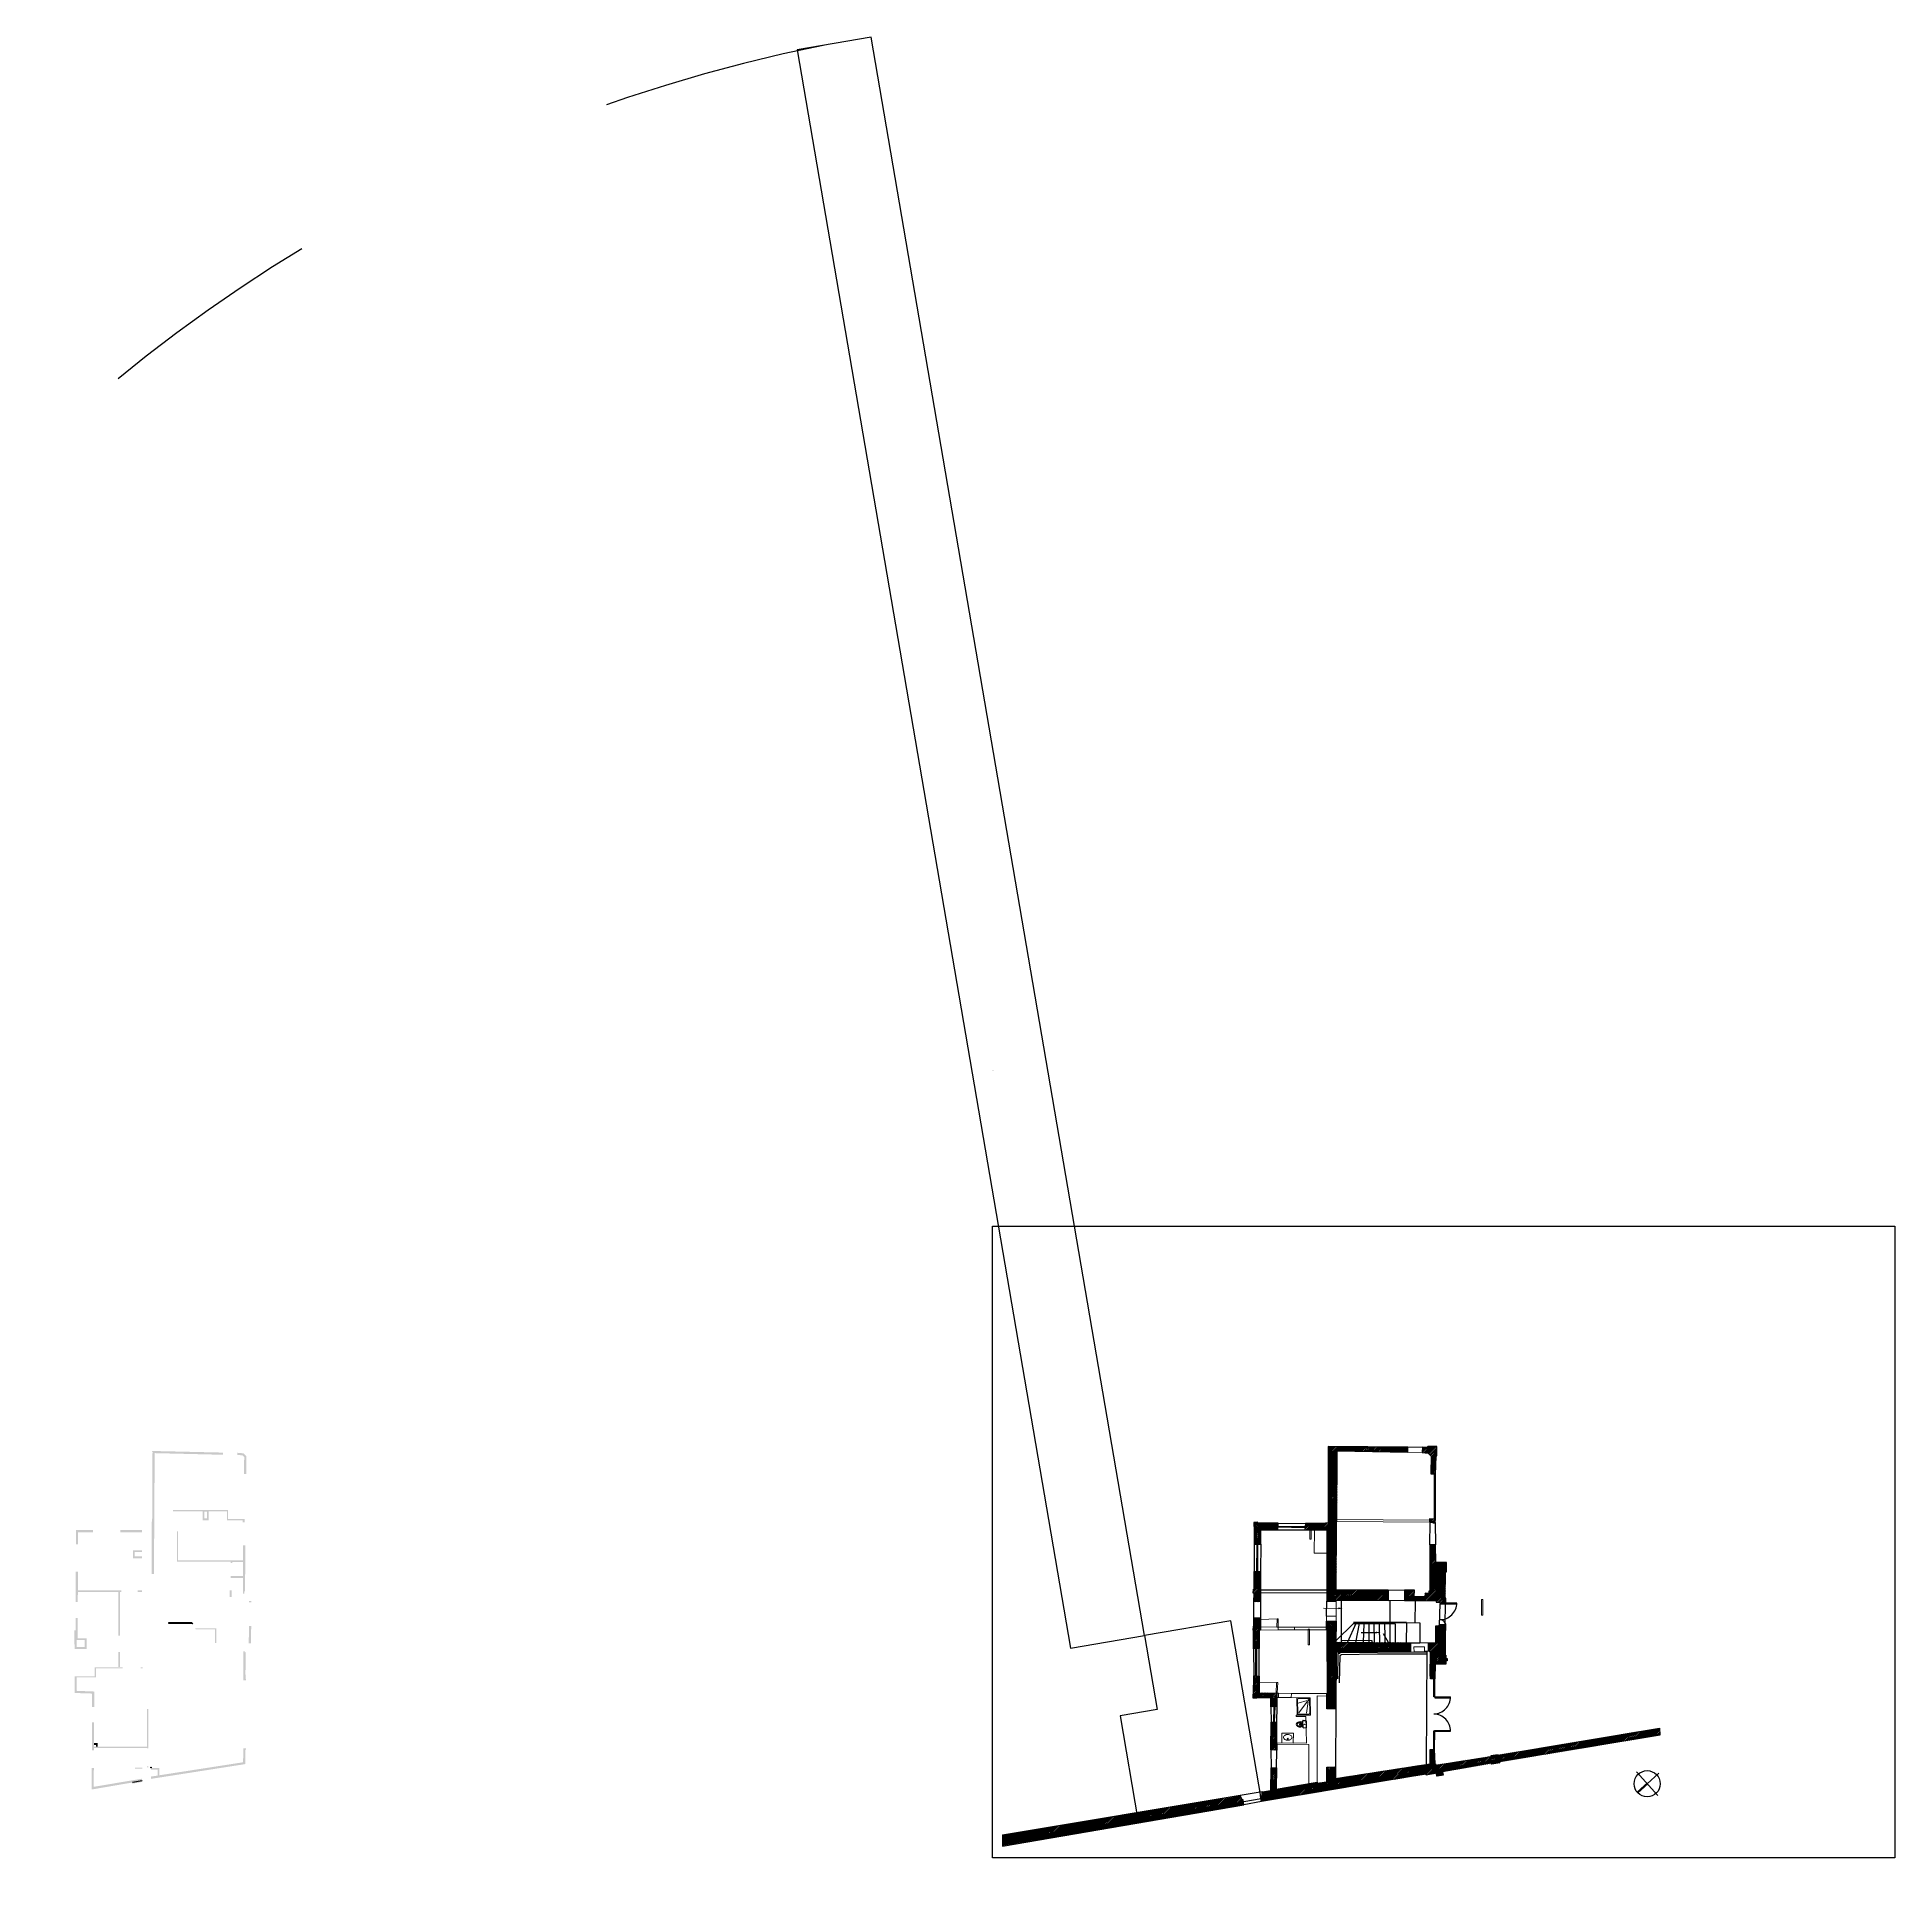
# Model space of a CAD drawing. Header units: metres. Extents: x -228 to 369, y -174 to 385.
# Drawn here: x 78.4 to 181.3, y 36.3 to 138.4 of the extents above; entities that cross this region are included whole.
import ezdxf
from ezdxf.enums import TextEntityAlignment as Align

# ---------------------------------------------------------------- set-up
doc = ezdxf.new("R2010")
doc.units = ezdxf.units.M
for name, pattern in [('CACHE', [9.525, 6.35, -3.175]), ('HIDDEN', [0.63, 0.28, -0.35]), ('PROJECTION', [0.3, 0.12, -0.18])]:
    doc.linetypes.add(name, pattern=pattern)
for name, color, linetype in [('010_mur', 2, 'Continuous'), ('020_cloi', 5, 'Continuous'), ('030_menuiserie', 1, 'Continuous'), ('051_plafonds', 4, 'Continuous'), ('070_trait-fin', 4, 'Continuous'), ('077_textes-1', 243, 'Continuous')]:
    doc.layers.add(name, color=color, linetype=linetype)
doc.layers.add('060_repères murs', color=104, linetype='Continuous', lineweight=0)
doc.layers.add('102_demol', color=10, linetype='Continuous', lineweight=5)
for name, color, linetype, plot in [('090_repères-axes', 230, 'Continuous', False), ('091_surfaces', 60, 'Continuous', False), ('092_surfaces projet', 60, 'Continuous', False)]:
    doc.layers.add(name, color=color, linetype=linetype, plot=plot)
doc.styles.add('arial40', font='arial.ttf', dxfattribs={"height": 40})
doc.styles.add('BAT-DES', font='arial.ttf', dxfattribs={"width": 0.99, "height": 0.5})
doc.styles.add('clem', font='swissc.ttf')
doc.styles.add('GEO_PIE_DES', font='arial.ttf')
pattern_1 = [(45.214873, (-119.37397, -44.8247), (-0.045069355, 0.044732575), [])]

# ---------------------------------------------------------------- blocks, each defined once
blk = doc.blocks.new('*U1201')
for points in [[(0.05, -0.04218), (0.05, 0), (0, 0), (0, -0.07218), (0.035, -0.07218), (0.035, -0.04218)], [(0.065, -0.07218), (0.035, -0.07218), (0.035, -0.72068), (0.065, -0.72068)]]:
    blk.add_lwpolyline(points, close=True)
at = {"linetype": 'PROJECTION', "ltscale": 0.75}
blk.add_arc((0.03522, -0.07269), 0.64827, 271.69986, 0.04505, dxfattribs=at)
blk = doc.blocks.new('Murs porteurs selon geometre projet')
at = {"layer": '010_mur'}
h = blk.add_hatch(dxfattribs=at)
h.set_pattern_fill('ANSI31', color=4, scale=0.02, angle=0.2149)
h.set_pattern_definition(pattern_1)
edge = h.paths.add_edge_path()
edge.add_line((-29.56, 10.84), (-29.57, 14.64))
edge.add_line((-29.57, 14.64), (-29.54, 14.64))
edge.add_line((-29.54, 14.64), (-29.54, 14.75))
edge.add_line((-29.54, 14.75), (-29.54, 18.55))
edge.add_line((-29.54, 18.55), (-25.63, 18.48))
edge.add_line((-25.63, 18.48), (-25.62, 18.76))
edge.add_line((-25.62, 18.76), (-30.04, 18.78))
edge.add_line((-30.04, 18.78), (-30.03, 14.55))
edge.add_line((-30.03, 14.55), (-30.17, 14.54))
edge.add_line((-30.17, 14.54), (-30.18, 14.52))
edge.add_line((-30.18, 14.52), (-31.29, 14.52))
edge.add_line((-31.29, 14.52), (-31.31, 14.16))
edge.add_line((-31.31, 14.16), (-30.79, 14.17))
edge.add_line((-30.79, 14.17), (-30.1, 14.17))
edge.add_line((-30.1, 14.17), (-30.1, 12.88))
edge.add_line((-30.1, 12.88), (-30.09, 10.84))
edge.add_line((-30.09, 10.84), (-29.56, 10.84))
h = blk.add_hatch(dxfattribs=at)
h.set_pattern_fill('ANSI31', color=4, scale=0.02, angle=0.2149)
h.set_pattern_definition(pattern_1)
h.paths.add_polyline_path([(-24.34, 17.29), (-24.14, 17.3), (-24.14, 17.24), (-24.09, 17.24), (-24.06, 18.29), (-24.02, 18.29), (-24.02, 18.8), (-24.52, 18.8), (-24.55, 18.75), (-24.82, 18.76), (-24.84, 18.47), (-24.5, 18.44), (-24.34, 18.28)])
h = blk.add_hatch(dxfattribs=at)
h.set_pattern_fill('ANSI31', color=4, scale=0.02, angle=0.2149)
h.set_pattern_definition(pattern_1)
h.paths.add_polyline_path([(-34.12, 13.36), (-33.76, 13.36), (-33.76, 14.16), (-32.82, 14.16), (-32.8, 14.53), (-33.93, 14.53), (-33.94, 14.57), (-34.15, 14.56), (-34.15, 14.35), (-34.12, 14.34)])
at = {"layer": '010_mur', "lineweight": 5}
h = blk.add_hatch(dxfattribs=at)
h.set_pattern_fill('ANSI31', color=4, scale=0.02, angle=0.2149)
h.set_pattern_definition(pattern_1)
h.paths.add_polyline_path([(-24.41, 14.8), (-24.41, 14.62), (-24.23, 14.62), (-24.23, 14.58), (-24.14, 14.58), (-24.14, 14.6), (-24.09, 14.59), (-24.08, 14.81), (-24.14, 14.82), (-24.15, 14.79)])
at = {"layer": '010_mur'}
h = blk.add_hatch(dxfattribs=at)
h.set_pattern_fill('ANSI31', color=4, scale=0.02, angle=0.2149)
h.set_pattern_definition(pattern_1)
h.paths.add_polyline_path([(-26.68, 10.27), (-26.68, 10.84), (-29.56, 10.84), (-30.09, 10.84), (-30.09, 10.21), (-29.56, 10.22), (-29.56, 10.28)])
h.paths.add_polyline_path([(-25.78, 10.84), (-25.78, 10.27), (-24.03, 10.26), (-24.03, 10.18), (-23.81, 10.16), (-23.81, 10.11), (-23.51, 10.11), (-23.51, 10.16), (-23.49, 10.18), (-23.49, 10.4), (-23.52, 10.42), (-23.51, 11.87), (-23.46, 11.87), (-23.46, 12.38), (-24.06, 12.38), (-24.07, 13.35), (-24.38, 13.36), (-24.38, 10.79), (-24.43, 10.79), (-24.43, 10.67), (-24.64, 10.68), (-24.65, 10.48), (-25.25, 10.48), (-25.23, 10.84)])
h = blk.add_hatch(dxfattribs=at)
h.set_pattern_fill('ANSI31', color=4, scale=0.02, angle=0.2149)
h.set_pattern_definition(pattern_1)
h.paths.add_polyline_path([(-34.12, 10.16), (-34.12, 10.65), (-34.16, 10.65), (-34.15, 10.86), (-34.12, 10.86), (-34.12, 11.85), (-33.76, 11.85), (-33.76, 10.18)])
h = blk.add_hatch(dxfattribs=at)
h.set_pattern_fill('ANSI31', color=4, scale=0.02, angle=0.2149)
h.set_pattern_definition(pattern_1)
h.paths.add_polyline_path([(-33.76, 8.6), (-33.76, 8.77), (-33.76, 9.28), (-34.12, 9.27), (-34.12, 8.81), (-34.15, 8.81), (-34.16, 8.59), (-34.14, 8.59), (-34.13, 7.56), (-33.82, 7.57), (-33.83, 8.6)])
h = blk.add_hatch(dxfattribs=at)
h.set_pattern_fill('ANSI31', color=4, scale=0.02, angle=0.2149)
h.set_pattern_definition(pattern_1)
edge = h.paths.add_edge_path()
edge.add_line((-24.44, 7.93), (-24.04, 7.93))
edge.add_line((-24.04, 7.93), (-24.03, 8.87))
edge.add_line((-24.03, 8.87), (-23.52, 8.92))
edge.add_line((-23.52, 8.92), (-23.52, 8.87))
edge.add_line((-23.52, 8.87), (-23.5, 8.85))
edge.add_line((-23.5, 8.85), (-23.5, 8.62))
edge.add_line((-23.5, 8.62), (-23.52, 8.6))
edge.add_line((-23.52, 8.6), (-23.52, 7.27))
edge.add_arc((-23.49, 7.29), 0.0371, -155.62, -103.1633)
edge.add_arc((-23.51, 7.22), 0.0364, -0.6892, 76.8367, ccw=False)
edge.add_line((-23.47, 7.22), (-23.47, 7.07))
edge.add_line((-23.47, 7.07), (-23.41, 7.07))
edge.add_line((-23.41, 7.07), (-23.41, 6.94))
edge.add_line((-23.41, 6.94), (-23.47, 6.93))
edge.add_line((-23.47, 6.93), (-23.48, 6.75))
edge.add_line((-23.48, 6.75), (-24.07, 6.75))
edge.add_line((-24.07, 6.75), (-24.08, 5.94))
edge.add_line((-24.08, 5.94), (-24.32, 5.93))
edge.add_line((-24.32, 5.93), (-24.34, 6.2))
edge.add_line((-24.34, 6.2), (-24.33, 7.32))
edge.add_arc((-24.45, 7.35), 0.121, -13.8731, 83.5219)
edge.add_line((-24.44, 7.47), (-24.44, 7.93))
h.paths.add_polyline_path([(-30.03, 5.1), (-30.05, 8.63), (-30.09, 8.63), (-30.09, 8.77), (-30.09, 9.11), (-29.57, 9.11), (-29.58, 7.94), (-25.44, 7.93), (-25.43, 7.4), (-28.67, 7.4), (-29.56, 7.4), (-29.56, 4.25), (-30.06, 4.25), (-30.07, 4.96), (-30.07, 5.1)])
h = blk.add_hatch(dxfattribs=at)
h.set_pattern_fill('ANSI31', color=4, scale=0.02, angle=0.2149)
h.set_pattern_definition(pattern_1)
h.paths.add_polyline_path([(-32.84, 5.1), (-32.84, 4.87), (-32.84, 4.36), (-33.16, 4.35), (-33.16, 4.85), (-33.94, 4.85), (-33.94, 4.83), (-34.15, 4.83), (-34.15, 5.05), (-34.12, 5.05), (-34.12, 6.06), (-33.81, 6.05), (-33.81, 5.13), (-32.87, 5.1)])
h = blk.add_hatch(dxfattribs=at)
h.set_pattern_fill('ANSI31', color=4, scale=0.02, angle=0.2149)
h.set_pattern_definition(pattern_1)
h.paths.add_polyline_path([(-11.6, 2.86), (-20.49, 1.34), (-20.49, 1.29), (-20.92, 1.22), (-20.93, 1.27), (-23.64, 0.79), (-23.61, 0.6), (-23.95, 0.54), (-23.98, 0.7), (-24.55, 0.6), (-24.56, 0.65), (-26.92, 0.26), (-33.66, -0.9), (-33.71, -0.58), (-33.63, -0.57), (-33.62, -0.37), (-33.14, -0.29), (-33.14, 0.97), (-32.84, 0.97), (-32.85, -0.22), (-30.58, 0.18), (-30.58, 0.12), (-30.05, 0.21), (-30.04, 1.01), (-29.56, 1.03), (-29.56, 0.39), (-24.33, 1.22), (-24.33, 2.02), (-24.1, 2.03), (-24.07, 1.22), (-24.03, 1.22), (-24.02, 1.15), (-20.95, 1.65), (-20.95, 1.69), (-20.59, 1.75), (-20.58, 1.72), (-11.63, 3.24)])
at = {"layer": '010_mur', "lineweight": 5}
h = blk.add_hatch(dxfattribs=at)
h.set_pattern_fill('ANSI31', color=4, scale=0.02, angle=0.2149)
h.set_pattern_definition(pattern_1)
h.paths.add_polyline_path([(-32.83, 2.28), (-32.83, 1.95), (-33.15, 1.96), (-33.15, 3.5), (-32.84, 3.5), (-32.84, 2.35)])
h = blk.add_hatch(dxfattribs=at)
h.set_pattern_fill('ANSI31', color=4, scale=0.02, angle=0.2149)
h.set_pattern_definition([(45.21487, (-119.37397, -44.8247), (-0.045069355, 0.044732575), [])])
h.paths.add_polyline_path([(-48.01, -2.81), (-48.01, -3.42), (-34.64, -1.08), (-34.68, -0.81), (-34.74, -0.82), (-34.85, -0.58)])
at = {"flags": 128}
blk.add_lwpolyline([(-33.76, 9.28), (-33.76, 9.24)], dxfattribs=at)
at = {"linetype": 'CACHE', "flags": 128}
for points in [[(-33.62, -0.37), (-34.85, -0.58)], [(-33.66, -0.9), (-34.64, -1.08)]]:
    blk.add_lwpolyline(points, dxfattribs=at)
at = {"layer": '010_mur', "flags": 128}
for points in [[(-29.56, 10.84), (-29.57, 14.64), (-29.54, 14.64), (-29.54, 14.75), (-29.54, 18.55), (-25.63, 18.48), (-25.62, 18.76), (-30.04, 18.78), (-30.03, 14.55), (-30.17, 14.54), (-30.18, 14.52), (-31.29, 14.52), (-31.31, 14.16), (-30.79, 14.17), (-30.1, 14.17), (-30.1, 12.88), (-30.09, 10.84)], [(-25.78, 10.27), (-24.03, 10.26), (-24.03, 10.18), (-23.81, 10.16), (-23.81, 10.11), (-23.51, 10.11), (-23.51, 10.16), (-23.49, 10.18), (-23.49, 10.4), (-23.52, 10.42), (-23.51, 11.87), (-23.46, 11.87), (-23.46, 12.38), (-24.06, 12.38), (-24.07, 13.35), (-24.38, 13.36), (-24.38, 10.79), (-24.43, 10.79), (-24.43, 10.67), (-24.64, 10.68), (-24.65, 10.48), (-25.25, 10.48), (-25.23, 10.84), (-25.78, 10.84)], [(-34.12, 10.16), (-34.12, 10.65), (-34.16, 10.65), (-34.15, 10.86), (-34.12, 10.86), (-34.12, 11.85), (-33.76, 11.85), (-33.76, 10.18), (-34.12, 10.16)], [(-30.09, 10.84), (-30.09, 10.21), (-29.56, 10.22)], [(-26.68, 10.84), (-29.56, 10.84)], [(-26.68, 10.84), (-26.68, 10.27)], [(-25.78, 10.84), (-25.78, 10.27)], [(-34.13, 7.56), (-34.14, 8.59), (-34.16, 8.59), (-34.15, 8.81), (-34.12, 8.81), (-34.12, 9.27), (-33.76, 9.28), (-33.76, 8.77), (-33.76, 8.6), (-33.83, 8.6)], [(-29.56, 10.22), (-29.56, 10.28), (-26.68, 10.27)], [(-33.83, 8.6), (-33.82, 7.57), (-34.13, 7.56)], [(-30.03, 5.1), (-30.05, 8.63), (-30.09, 8.63), (-30.09, 8.77), (-30.09, 9.11), (-29.57, 9.11), (-29.58, 7.94), (-25.44, 7.93), (-25.43, 7.4), (-29.56, 7.4), (-29.56, 4.25), (-30.06, 4.25), (-30.07, 4.96), (-30.07, 5.1), (-30.03, 5.1)], [(-29.57, 5.12), (-29.56, 5.12)], [(-11.6, 2.86), (-20.49, 1.34), (-20.49, 1.29), (-20.92, 1.22), (-20.93, 1.27), (-23.64, 0.79), (-23.61, 0.6), (-23.95, 0.54), (-23.98, 0.7), (-24.55, 0.6), (-24.56, 0.65), (-26.92, 0.26), (-33.66, -0.9), (-33.71, -0.58), (-33.63, -0.57), (-33.62, -0.37), (-33.14, -0.29), (-33.14, 0.97), (-32.84, 0.97), (-32.85, -0.22), (-30.58, 0.18), (-30.58, 0.12), (-30.05, 0.21), (-30.04, 1.01), (-29.56, 1.03), (-29.56, 0.39), (-24.33, 1.22), (-24.33, 2.02), (-24.1, 2.03), (-24.07, 1.22), (-24.03, 1.22), (-24.02, 1.15), (-20.95, 1.65), (-20.95, 1.69), (-20.59, 1.75), (-20.58, 1.72), (-11.63, 3.24), (-11.6, 2.86)], [(-32.83, 2.28), (-32.83, 1.95), (-33.15, 1.96), (-33.15, 3.5), (-32.84, 3.5), (-32.84, 2.35), (-32.83, 2.28)], [(-19.87, 1.45), (-19.87, 1.44)], [(-48.01, -2.81), (-48.01, -3.42), (-34.64, -1.08), (-34.68, -0.81), (-34.74, -0.82), (-34.85, -0.58), (-48.01, -2.81)]]:
    blk.add_lwpolyline(points, dxfattribs=at)
for points in [[(-24.34, 17.29), (-24.14, 17.3), (-24.14, 17.24), (-24.09, 17.24), (-24.06, 18.29), (-24.02, 18.29), (-24.02, 18.8), (-24.52, 18.8), (-24.55, 18.75), (-24.82, 18.76), (-24.84, 18.47), (-24.5, 18.44), (-24.34, 18.28)], [(-34.12, 13.36), (-33.76, 13.36), (-33.76, 14.16), (-32.82, 14.16), (-32.8, 14.53), (-33.93, 14.53), (-33.94, 14.57), (-34.15, 14.56), (-34.15, 14.35), (-34.12, 14.34)], [(-24.41, 14.8), (-24.41, 14.62), (-24.23, 14.62), (-24.23, 14.58), (-24.14, 14.58), (-24.14, 14.6), (-24.09, 14.59), (-24.08, 14.81), (-24.14, 14.82), (-24.15, 14.79)], [(-32.84, 5.1), (-32.84, 4.87), (-32.84, 4.36), (-33.16, 4.35), (-33.16, 4.85), (-33.94, 4.85), (-33.94, 4.83), (-34.15, 4.83), (-34.15, 5.05), (-34.12, 5.05), (-34.12, 6.06), (-33.81, 6.05), (-33.81, 5.13), (-32.87, 5.1)]]:
    blk.add_lwpolyline(points, close=True, dxfattribs=at)
blk.add_lwpolyline([(-24.44, 7.93), (-24.04, 7.93), (-24.03, 8.87), (-23.52, 8.92), (-23.52, 8.87), (-23.5, 8.85), (-23.5, 8.62), (-23.52, 8.6), (-23.52, 7.27, 0.232968), (-23.5, 7.25, -0.351792), (-23.47, 7.22), (-23.47, 7.07), (-23.41, 7.07), (-23.41, 6.94), (-23.47, 6.93), (-23.48, 6.75), (-24.07, 6.75), (-24.08, 5.94), (-24.32, 5.93), (-24.34, 6.2), (-24.33, 7.32, 0.452542), (-24.44, 7.47)], format="xyb", close=True, dxfattribs=at)
at = {"layer": '020_cloi', "flags": 128}
for points in [[(-25.67, 9.05), (-28.59, 9.06), (-28.59, 8.99), (-27.28, 8.99)], [(-28.59, 9.06), (-27.32, 9.05)]]:
    blk.add_lwpolyline(points, dxfattribs=at)
at = {"layer": '020_cloi', "linetype": 'HIDDEN', "ltscale": 2}
blk.add_lwpolyline([(-26.66, 7.93), (-27.32, 9.05)], dxfattribs=at)
at = {"layer": '030_menuiserie', "flags": 128}
for points in [[(-24.13, 14.82), (-24.14, 17.24)], [(-24.08, 14.81), (-24.09, 17.24)], [(-31.3, 14.33), (-32.81, 14.35)], [(-31.3, 14.28), (-32.81, 14.3)], [(-33.96, 11.85), (-33.96, 13.36)], [(-33.91, 11.85), (-33.91, 13.36)], [(-34, 6.05), (-34, 7.56)], [(-33.95, 6.05), (-33.95, 7.56)], [(-33, 4.36), (-33.02, 3.5)], [(-32.95, 4.36), (-32.97, 3.5)]]:
    blk.add_lwpolyline(points, dxfattribs=at)
at = {"layer": '030_menuiserie'}
blk.add_lwpolyline([(-23.48, 8.93), (-23.81, 8.93), (-23.81, 8.88), (-23.48, 8.88, 0.414214), (-23.81, 9.21, 0.414214), (-22.88, 10.14), (-23.81, 10.14), (-23.81, 10.09), (-22.88, 10.09)], format="xyb", dxfattribs=at)
at = {"layer": '051_plafonds', "linetype": 'CACHE', "flags": 128}
for points in [[(-33.76, 10.83), (-30.09, 10.84)], [(-30.09, 10.66), (-33.76, 10.66)], [(-26.57, 9.05), (-26.57, 10.27)], [(-25.19, 10.26), (-25.2, 9.04)], [(-27.28, 8.99), (-26.3, 8.98)], [(-27.17, 8.99), (-27.17, 8.8)], [(-26.88, 8.98), (-26.87, 8.29)], [(-26.59, 8.98), (-26.58, 7.93)], [(-26.3, 8.98), (-26.29, 7.93)], [(-25.67, 9.05), (-24.92, 9.04)], [(-24.92, 9.04), (-24.92, 7.93)], [(-25.44, 7.93), (-24.92, 7.93)], [(-24.54, 7.47), (-24.54, 1.19)]]:
    blk.add_lwpolyline(points, dxfattribs=at)
for points in [[(-24.54, 7.41), (-25.24, 7.4), (-27.26, 7.38), (-29.34, 7.35), (-29.36, 7.31), (-29.46, 7.32), (-29.49, 4.24, -0.416183), (-29.53, 4.21), (-30.09, 4.22), (-30.09, 4.25), (-30.19, 4.25)], [(-24.54, 7.3), (-27.26, 7.28), (-29.28, 7.24), (-29.3, 7.21), (-29.36, 7.21), (-29.39, 4.23, -0.414363), (-29.53, 4.11), (-30.19, 4.12), (-30.19, 4.25)]]:
    blk.add_lwpolyline(points, format="xyb", dxfattribs=at)
at = {"layer": '070_trait-fin', "linetype": 'CACHE'}
for p, q in [((-24.09, 3.08), (-23.2, 3.09)), ((-24.14, 3.03), (-23.2, 3.04))]:
    blk.add_line(p, q, dxfattribs=at)
at = {"layer": '070_trait-fin'}
for points in [[(-32.8, 14.53), (-31.29, 14.52)], [(-34.12, 13.36), (-34.12, 11.85)], [(-33.16, 4.35), (-33.15, 3.5)]]:
    blk.add_lwpolyline(points, dxfattribs=at)
at = {"layer": '070_trait-fin', "linetype": 'CACHE', "flags": 128}
for points in [[(-24.38, 13.36), (-24.37, 14.62)], [(-24.09, 14.59), (-24.07, 13.35)], [(-34.12, 9.27), (-34.12, 10.16)], [(-33.76, 10.18), (-33.76, 9.28)], [(-30.09, 9.38), (-30.09, 10.21)], [(-29.27, 7.94), (-29.27, 10.28)], [(-23.83, 8.89), (-23.81, 10.11)], [(-23.52, 8.92), (-23.51, 10.11)], [(-27.57, 7.93), (-27.57, 8.02), (-29.27, 8.04)], [(-29.56, 4.25), (-29.56, 1.03)], [(-33.15, 1.96), (-33.14, 0.97)], [(-32.84, 0.97), (-32.83, 1.95)]]:
    blk.add_lwpolyline(points, dxfattribs=at)
at = {"layer": '070_trait-fin', "color": 7, "true_color": 0xffffff}
for points in [[(-32.82, 14.16), (-31.31, 14.16)], [(-33.76, 13.36), (-33.76, 11.85)], [(-33.81, 6.05), (-33.82, 7.57)], [(-32.84, 4.36), (-32.84, 3.5)]]:
    blk.add_lwpolyline(points, dxfattribs=at)
at = {"layer": '070_trait-fin', "flags": 128}
for points in [[(-28.59, 9), (-29.58, 8.01)], [(-29.58, 8.01), (-28.59, 9)], [(-28.47, 8.99), (-28.93, 7.94)], [(-28.28, 8.99), (-28.48, 7.93)], [(-28.18, 8.49), (-27.36, 8.49)], [(-28.03, 8.99), (-28.07, 7.93)], [(-27.76, 8.99), (-27.74, 7.93)], [(-27.47, 8.99), (-27.45, 7.93)], [(-27.17, 8.8), (-27.16, 7.93)], [(-26.87, 8.29), (-26.87, 7.93)], [(-34.13, 7.56), (-34.12, 6.06)]]:
    blk.add_lwpolyline(points, dxfattribs=at)
blk.add_lwpolyline([(-27.36, 8.49, 0.1, 0, 0), (-27.11, 8.49, 0, 0, 0)], format="xyseb", dxfattribs=at)
at = {"layer": '070_trait-fin', "linetype": 'CACHE'}
for points in [[(-24.13, 4.94), (-24.13, 5.94)], [(-24.08, 4.94), (-24.08, 5.94)], [(-24.08, 4.94), (-24.13, 4.94)], [(-24.08, 4.94), (-23.21, 4.94)], [(-24.08, 4.94), (-24.08, 4.89)], [(-24.08, 4.89), (-23.21, 4.89)], [(-24.14, 3.03), (-24.15, 2.03)], [(-24.09, 3.03), (-24.14, 3.03)], [(-24.09, 3.03), (-24.1, 2.03)], [(-24.09, 3.03), (-24.09, 3.08)]]:
    blk.add_lwpolyline(points, dxfattribs=at)
for centre, start, end in [((-24.16, 4.94), -88.6224, -0.1188), ((-24.15, 3.03), 0.5485, 89.0522)]:
    blk.add_arc(centre, 0.954, start, end, dxfattribs=at)
at = {"layer": '092_surfaces projet', "linetype": 'CACHE', "flags": 128}
blk.add_lwpolyline([(-27.32, 9.05), (-25.67, 9.05), (-25.67, 7.93)], dxfattribs=at)
at = {"layer": '092_surfaces projet'}
blk.add_lwpolyline([(-24.44, 7.93), (-24.04, 7.93), (-24.03, 8.87), (-23.52, 8.92), (-23.52, 8.87), (-23.5, 8.85), (-23.5, 8.62), (-23.52, 8.6), (-23.52, 7.27, 0.232968), (-23.5, 7.25, -0.351792), (-23.47, 7.22), (-23.47, 7.07), (-23.41, 7.07), (-23.41, 6.94), (-23.47, 6.93), (-23.48, 6.75), (-24.07, 6.75), (-24.08, 5.94), (-24.32, 5.93), (-24.34, 6.2), (-24.33, 7.32, 0.452542), (-24.44, 7.47)], format="xyb", close=True, dxfattribs=at)
at = {"layer": '102_demol'}
for p, q in [((-31.73, 4.85), (-30.98, 4.86)), ((-31.71, 3.91), (-31.73, 4.85)), ((-31.67, 4), (-31.69, 4.75)), ((-31.65, 4.8), (-31.06, 4.82)), ((-31.15, 4.71), (-31.65, 4.56)), ((-31.13, 4.67), (-31.62, 4.02)), ((-31.1, 4.65), (-31.19, 4.01)), ((-31.02, 4.77), (-31, 4.02)), ((-30.98, 4.86), (-30.96, 3.92)), ((-30.96, 3.92), (-31.71, 3.91)), ((-31.04, 3.97), (-31.63, 3.95)), ((-32.54, 2.9), (-32.54, 2.35)), ((-31.91, 2.9), (-32.54, 2.9)), ((-32.54, 2.35), (-31.91, 2.34)), ((-31.91, 2.34), (-31.91, 2.9))]:
    blk.add_line(p, q, dxfattribs=at)
at = {"layer": '102_demol', "linetype": 'ByBlock', "lineweight": -2}
for p, q in [((-31.38, 3.51), (-31.49, 3.52)), ((-31.38, 3.27), (-31.48, 3.25)), ((-31.37, 3.2), (-31.38, 3.58)), ((-31.37, 3.59), (-31.23, 3.6)), ((-31.22, 3.19), (-31.36, 3.18)), ((-31.21, 3.58), (-31.21, 3.39)), ((-31.21, 3.39), (-31.2, 3.2))]:
    blk.add_line(p, q, dxfattribs=at)
at = {"layer": '102_demol', "linetype": 'CACHE', "flags": 128}
for points in [[(-25.62, 18.76), (-24.82, 18.76)], [(-24.84, 18.47), (-25.63, 18.48)], [(-29.57, 9.38), (-29.56, 10.22)], [(-32.84, 9.22), (-33.76, 9.18)], [(-31.86, 8.77), (-32.78, 8.76)], [(-31.87, 8.62), (-32.78, 8.61)], [(-32.85, 5.68), (-33.81, 5.69)], [(-32.04, 4.87), (-32.75, 4.87)], [(-32.03, 5.1), (-32.74, 5.1)]]:
    blk.add_lwpolyline(points, dxfattribs=at)
at = {"layer": '102_demol', "flags": 128}
for points in [[(-24.41, 14.73), (-24.41, 14.73), (-29.54, 14.75)], [(-29.54, 14.64), (-24.41, 14.62)], [(-30.1, 12.88), (-30.8, 12.87), (-30.79, 14.17)], [(-30.26, 9.82), (-29.44, 9.82)], [(-30.09, 10.21), (-30.09, 9.38)], [(-29.57, 10.22), (-29.57, 9.38)], [(-33.76, 8.77), (-32.84, 8.77), (-32.78, 8.77), (-32.78, 8.76), (-32.78, 8.61), (-33.76, 8.6)], [(-32.78, 8.77), (-32.77, 9.22), (-32.84, 9.22), (-32.84, 8.77)], [(-30.09, 8.63), (-31.87, 8.62), (-31.86, 8.77), (-30.09, 8.77)], [(-32.87, 5.1), (-32.85, 5.69), (-32.78, 5.69), (-32.81, 5.1)], [(-32.84, 5.1), (-32.81, 5.1), (-32.74, 5.1), (-32.75, 4.87), (-32.84, 4.87)], [(-32.84, 2.35), (-31.18, 2.34), (-31.22, 3.82), (-31.76, 3.82), (-31.76, 3.9), (-30.96, 3.9), (-30.98, 4.86), (-32.04, 4.87), (-32.03, 5.1)], [(-32.03, 5.1), (-30.07, 5.1)], [(-30.07, 4.96), (-30.6, 4.96), (-30.59, 4.24), (-30.58, 0.18)], [(-31.04, 0.1), (-31.05, 2.26), (-32.83, 2.28)]]:
    blk.add_lwpolyline(points, dxfattribs=at)
at = {"layer": '102_demol'}
for points in [[(-26.68, 10.84), (-25.78, 10.84)], [(-30.09, 9.11), (-30.09, 9.38), (-29.57, 9.38), (-29.57, 9.11)], [(-26.68, 10.27), (-25.78, 10.27)], [(-25.25, 7.93), (-25.44, 7.93)], [(-25.25, 7.71), (-25.24, 7.4), (-25.43, 7.4)], [(-25.25, 7.93), (-24.66, 7.93)], [(-24.66, 7.7), (-25.25, 7.71)], [(-24.66, 7.93), (-24.44, 7.93)]]:
    blk.add_lwpolyline(points, dxfattribs=at)
at = {"layer": '102_demol', "flags": 128}
blk.add_lwpolyline([(-29.44, 9.82, 0.1, 0, 0), (-29.19, 9.82, 0, 0, 0)], format="xyseb", dxfattribs=at)
at = {"layer": '102_demol'}
blk.add_lwpolyline([(-24.66, 7.7), (-24.66, 7.46), (-24.47, 7.47, -0.06427), (-24.44, 7.47)], format="xyb", dxfattribs=at)
for centre, major_axis, ratio, start_param, end_param in [((-31.65, 4.75), (0.0011, -0.0516), 0.788136, 3.141593, 4.712389), ((-31.06, 4.76), (0.0011, -0.0516), 0.788136, 1.570797, 3.141593), ((-31.63, 4), (0.0011, -0.0516), 0.788136, 4.712389, 6.283185), ((-31.04, 4.02), (0.0011, -0.0516), 0.788136, 6.283185, 1.570796), ((-32.37, 2.66), (-0.0004, -0.0992), 0.869565, 4.104833, 4.712389), ((-32.37, 2.66), (-0.0004, -0.0992), 0.869565, 4.712389, 5.319945), ((-32.3, 2.6), (-0.001, -0.199), 0.869565, 3.678877, 4.104833), ((-32.3, 2.72), (-0.001, -0.199), 0.869565, 5.319945, 5.7459), ((-32.25, 2.51), (-0.001, -0.304), 0.869565, 3.383525, 3.678877), ((-32.25, 2.81), (-0.001, -0.304), 0.869565, 5.7459, 6.041253), ((-32.22, 2.37), (-0.002, -0.452), 0.869565, 3.141593, 3.383525), ((-32.22, 2.95), (-0.002, -0.452), 0.869565, 6.041253, 0), ((-32.22, 2.37), (-0.002, -0.452), 0.869565, 2.899661, 3.141593), ((-32.22, 2.95), (-0.002, -0.452), 0.869565, 6.283185, 0.241932), ((-32.19, 2.81), (-0.001, -0.304), 0.869565, 0.241932, 0.537285), ((-32.19, 2.51), (-0.001, -0.304), 0.869565, 2.604308, 2.89966), ((-32.14, 2.6), (-0.001, -0.199), 0.869565, 2.178352, 2.604308), ((-32.14, 2.72), (-0.001, -0.199), 0.869565, 0.537285, 0.963241), ((-32.07, 2.66), (-0.0004, -0.0992), 0.869565, 1.570796, 2.178352), ((-32.07, 2.66), (-0.0004, -0.0992), 0.869565, 0.963241, 1.570796)]:
    blk.add_ellipse(centre, major_axis=major_axis, ratio=ratio, start_param=start_param, end_param=end_param, dxfattribs=at)
for centre, major_axis, ratio in [((-31.08, 4.73), (0.0006, -0.031), 0.788136), ((-31.08, 4.73), (0.0004, -0.0192), 0.788136), ((-32.22, 2.58), (-0.0001, -0.0313), 0.869565)]:
    blk.add_ellipse(centre, major_axis=major_axis, ratio=ratio, dxfattribs=at)
at = {"layer": '102_demol', "linetype": 'ByBlock', "lineweight": -2}
for centre, major_axis, start_param, end_param in [((-31.66, 3.38), (-0.096, 0.0021), 5.245065, 0.049726), ((-31.66, 3.38), (-0.096, 0.0021), 0.043142, 1.130989), ((-31.66, 3.38), (-0.0012, -0.056), 3.674268, 4.764466), ((-31.66, 3.38), (-0.056, 0.0012), 0.040791, 1.130989), ((-31.51, 3.1), (-0.009, -0.413), 3.12506, 3.67427), ((-31.52, 3.66), (-0.413, 0.009), 1.130987, 1.680197), ((-31.51, 3.1), (-0.373, 0.008), 4.73902, 5.245067), ((-31.52, 3.66), (-0.373, 0.008), 1.130987, 1.637033), ((-31.51, 3.4), (-0.0018, -0.08), 2.529122, 3.168224), ((-31.51, 3.37), (-0.0018, -0.08), 0.066237, 0.705339), ((-31.52, 3.38), (-0.0021, -0.096), 1.61723, 2.529122), ((-31.52, 3.38), (-0.0021, -0.096), 0.705339, 1.61723), ((-31.37, 3.58), (-0.0004, -0.016), 3.188027, 4.758823), ((-31.36, 3.2), (-0.016, 0.0004), 0.046434, 1.617231), ((-31.23, 3.58), (-0.0004, -0.016), 1.61723, 3.188027), ((-31.22, 3.2), (-0.016, 0.0004), 1.617231, 3.188027)]:
    blk.add_ellipse(centre, major_axis=major_axis, ratio=1, start_param=start_param, end_param=end_param, dxfattribs=at)
for centre, major_axis in [((-31.52, 3.38), (-0.036, 0.0008)), ((-31.29, 3.39), (-0.012, 0.0003))]:
    blk.add_ellipse(centre, major_axis=major_axis, ratio=1, dxfattribs=at)
at = {"layer": '030_menuiserie', "xscale": 138.550195075006, "yscale": 138.550195075006, "zscale": 138.550195075006, "rotation": 189.9168593396885}
blk.add_blockref('*U1201', (-33.68, -0.74), dxfattribs=at)
at = {"extrusion": (-0.123339, 0.306778, 0.943756), "style": 'GEO_PIE_DES', "oblique": 358.6602, "width": 0.853825}
blk.add_text('Rue                     Paul                  Démange', height=0.00423, rotation=167.4028, dxfattribs=at).set_placement((26.79, -8.45, 2.72), align=Align.MIDDLE_CENTER)
at = {"layer": '077_textes-1', "style": 'clem'}
for s, p in [('Hsp: 2.24', (-24.51, 9.53)), ('H<1.80', (-25.77, 8.53)), ('Hspo:2.75', (-24.45, 4.68))]:
    blk.add_text(s, height=0.0012, rotation=90, dxfattribs=at).set_placement(p, align=Align.MIDDLE_CENTER)
at = {"layer": '077_textes-1', "style": 'BAT-DES', "width": 0.99}
for s, p in [('RDC', (-28.19, 8.25)), ('R+1', (-26.92, 8.3))]:
    blk.add_text(s, height=0.0015, rotation=90.1721, dxfattribs=at).set_placement(p)
at = {"layer": '091_surfaces', "style": 'clem'}
for s, p in [('Local maintenance', (-26.97, 16.83)), ('19.2m²', (-26.96, 16.62)), ('Hsp: 3.01', (-26.97, 16.2)), ('Z: 201.17', (-26.97, 16.41)), ('Z: 201.19', (-27.25, 12.41)), ('Réserve', (-27.24, 12.82)), ('21.2m²', (-27.24, 12.62)), ('Z: 201.03', (-31.91, 11.36)), ("Salle d'activités", (-31.91, 11.77)), ('20.9m²', (-31.91, 11.57)), ('Hsp: 2.99', (-27.25, 12.2)), ('Hspo:2.23', (-31.93, 10.75)), ('Hsp: 2.29', (-31.92, 11.15)), ('Z: 201.23', (-26.75, 9.71)), ('Hsp: 3.08', (-26.75, 9.5)), ('Hall', (-26.74, 9.91)), ('Bureau animatrices', (-31.89, 7.49)), ('12.9m²', (-31.89, 7.28)), ('Z: 201.03', (-31.9, 7.07)), ('Hsp: 2.29', (-31.9, 6.86)), ('Garage / Réserve', (-27.08, 4.27)), ('Z: 201.09', (-32.2, 3.55)), ('Hsp: 2.31', (-32.2, 3.34)), ('Sde / Wc', (-32.19, 3.97)), ('4.0m²', (-32.19, 3.76)), ('Z: 201.22', (-27.09, 3.85)), ('Hsp: 2.90', (-27.09, 3.64)), ('34.6m²', (-27.08, 4.06)), ('Chaufferie', (-31.84, 0.95)), ('Z: 201.07', (-31.85, 0.53)), ('Hsp: 2.34', (-31.85, 0.32)), ('5.0m²', (-31.84, 0.74))]:
    blk.add_text(s, height=0.0012, dxfattribs=at).set_placement(p, align=Align.MIDDLE_CENTER)
at = {"layer": '102_demol', "style": 'GEO_PIE_DES', "width": 0.9}
for p in [(-33.29, 8.99), (-33.36, 5.4)]:
    blk.add_text('Pl', height=0.00187, rotation=89.9867, dxfattribs=at).set_placement(p, align=Align.MIDDLE_CENTER)
blk = doc.blocks.new('NORD')
for p, q in [((-4.16, -1.47), (-1.16, -1.47)), ((-2.66, -1.47), (-2.66, -2.97))]:
    blk.add_line(p, q)
blk.add_circle((-2.66, -1.47), 1.23)
blk.add_solid([(-2.76, -0.25), (-2.56, -0.25), (-2.76, -1.47), (-2.56, -1.47)])
blk = doc.blocks.new('cloisons reperage')
at = {"layer": '060_repères murs', "true_color": 0x7aafdf, "transparency": 33554559}
h = blk.add_hatch(color=143, dxfattribs=at)
h.dxf.hatch_style = 1
h.paths.add_polyline_path([(-34.25, 8.5), (-34.13, 8.5), (-34.13, 10.05), (-34.25, 10.05)])
h.paths.add_polyline_path([(-34.26, 7.52), (-34.14, 7.52), (-34.15, 6.48), (-31.47, 6.93), (-31.47, 6.75), (-32, 6.66), (-32, 6.72), (-34.27, 6.33)])
h.paths.add_polyline_path([(-35.21, 12.61), (-35.09, 12.61), (-35.09, 11.8), (-34.12, 11.76), (-34.12, 11.67), (-34.12, 10.91), (-34.24, 10.91), (-34.24, 11.65), (-34.27, 11.65), (-35.21, 11.68)])
h.paths.add_polyline_path([(-35.15, 15.84), (-35.03, 15.84), (-35.03, 14.71), (-35.09, 14.71), (-35.09, 14.12), (-35.21, 14.12), (-35.22, 15.16), (-35.15, 15.16)])
h.paths.add_polyline_path([(-35.14, 18.4), (-35.02, 18.4), (-35.03, 16.73), (-35.15, 16.73)])
h.paths.add_polyline_path([(-34.19, 20.71), (-35.13, 20.72), (-35.13, 19.92), (-35.01, 19.92), (-35.01, 20.59), (-34.19, 20.59)])
h.paths.add_polyline_path([(-31.47, 20.71), (-32.68, 20.71), (-32.68, 20.59), (-31.47, 20.59)])
h.paths.add_polyline_path([(-25.54, 16.78), (-25.42, 16.78), (-25.42, 16.7), (-25.54, 16.7)])
h.paths.add_polyline_path([(-25.75, 19.87), (-25.87, 19.87), (-25.88, 17.19), (-25.81, 17.19), (-25.81, 17.31), (-25.76, 17.31)])
h.paths.add_polyline_path([(-25.9, 21.22), (-25.9, 21.32), (-25.78, 21.32), (-25.78, 21.14), (-25.9, 21.14)])
h.paths.add_polyline_path([(-25.85, 24.96), (-26.19, 24.99), (-26.19, 24.87), (-25.91, 24.85), (-25.81, 24.75), (-25.82, 23.81), (-25.7, 23.81), (-25.69, 24.8)])
h.paths.add_polyline_path([(-30.89, 25.09), (-30.91, 21.18), (-30.94, 21.18), (-30.94, 18.28), (-30.81, 18.28), (-30.77, 24.97), (-26.98, 24.88), (-26.98, 25)])
edge = h.paths.add_edge_path()
edge.add_arc((-25.84, 13.87), 0.12, -14.2741, 90.9503, ccw=False)
edge.add_line((-25.73, 13.84), (-25.74, 12.72))
edge.add_line((-25.74, 12.72), (-25.72, 12.45))
edge.add_line((-25.72, 12.45), (-25.71, 12.45))
edge.add_line((-25.71, 12.45), (-25.71, 12.39))
edge.add_line((-25.71, 12.39), (-25.86, 12.39))
edge.add_line((-25.86, 12.39), (-25.85, 13.99))
h.paths.add_polyline_path([(-25.42, 15.39), (-25.44, 14.44), (-25.56, 14.44), (-25.54, 15.39)])
h.paths.add_polyline_path([(-30.51, 7.12), (-25.87, 7.84), (-25.86, 8.61), (-25.71, 8.61), (-25.71, 8.54), (-25.74, 8.54), (-25.75, 7.74), (-30.98, 6.92), (-30.98, 7.05), (-30.61, 7.1)])
at = {"layer": '060_repères murs', "true_color": 0xf4ee51, "transparency": 33554559}
h = blk.add_hatch(color=41, dxfattribs=at)
h.dxf.hatch_style = 1
h.paths.add_polyline_path([(-28.53, 15.27), (-28.49, 15.2), (-27.43, 15.2), (-27.43, 14.45), (-27.36, 14.45), (-27.36, 15.27)])
h.paths.add_polyline_path([(-31.12, 8.61), (-31.19, 8.61), (-31.19, 10.79), (-31.12, 10.79)])
h.paths.add_polyline_path([(-34.13, 8.7), (-31.19, 8.7), (-31.19, 8.63), (-34.13, 8.63)])
h.paths.add_polyline_path([(-31.19, 7.61), (-31.12, 7.61), (-31.12, 7.56), (-31.19, 7.56)])
h.paths.add_polyline_path([(-34.09, 13.11), (-32.54, 13.11), (-32.54, 13.04), (-34.09, 13.04)])
h.paths.add_polyline_path([(-34.02, 12.54), (-34.09, 12.54), (-34.09, 13.04), (-34.02, 13.04)])
h.paths.add_polyline_path([(-35.09, 12.54), (-34.09, 12.54), (-34.09, 12.61), (-35.09, 12.61)])
h.paths.add_polyline_path([(-31.55, 13.11), (-31.44, 13.11), (-31.44, 13.04), (-31.55, 13.04)])
h.paths.add_polyline_path([(-29.76, 21.82), (-28.12, 21.82), (-28.12, 21.75), (-29.76, 21.75)])
h.paths.add_polyline_path([(-27.77, 21.75), (-26.7, 21.75), (-26.7, 21.82), (-27.77, 21.82)])
h.paths.add_polyline_path([(-26.7, 21.75), (-26.77, 21.75), (-26.77, 21.25), (-26.7, 21.25)])
h.paths.add_polyline_path([(-26.7, 21.25), (-25.9, 21.25), (-25.9, 21.32), (-26.7, 21.32)])
h.paths.add_polyline_path([(-29.54, 19.03), (-26.56, 19.03), (-26.56, 18.96), (-29.54, 18.96)])
h.paths.add_polyline_path([(-29.54, 20.64), (-29.47, 20.64), (-29.47, 19.03), (-29.54, 19.03)])
h.paths.add_polyline_path([(-31.86, 7.55), (-31.46, 7.55), (-31.46, 7.48), (-31.86, 7.48)])
at = {"layer": '060_repères murs', "true_color": 0xf8991e, "transparency": 33554559}
h = blk.add_hatch(color=30, dxfattribs=at)
h.dxf.hatch_style = 1
h.paths.add_polyline_path([(-31.47, 19.59), (-31.97, 19.59), (-31.97, 19.15), (-31.47, 19.15), (-31.47, 19.25), (-31.87, 19.25), (-31.87, 19.49), (-31.47, 19.49)])
h.paths.add_polyline_path([(-30.98, 7.53), (-30.51, 7.53), (-30.51, 7.12), (-30.61, 7.1), (-30.61, 7.43), (-30.98, 7.43)])
h.paths.add_polyline_path([(-35.09, 14.61), (-34.54, 14.61), (-34.54, 14.71), (-35.09, 14.71)])
h.paths.add_polyline_path([(-34.64, 14.61), (-34.54, 14.61), (-34.54, 14.12), (-34.64, 14.12)])
h.paths.add_polyline_path([(-34.64, 14.22), (-35.09, 14.22), (-35.09, 14.12), (-34.64, 14.12)])
h.paths.add_polyline_path([(-28.12, 21.82), (-27.77, 21.82), (-27.77, 21.72), (-28.12, 21.72)])
h.paths.add_polyline_path([(-27.77, 21.35), (-27.87, 21.35), (-27.87, 21.72), (-27.77, 21.72)])
h.paths.add_polyline_path([(-28.12, 21.72), (-28.02, 21.72), (-28.02, 21.35), (-28.12, 21.35)])
h.paths.add_polyline_path([(-28.12, 21.35), (-27.77, 21.35), (-27.77, 21.25), (-28.12, 21.25)])
at = {"layer": '060_repères murs', "true_color": 0x58ba48, "transparency": 33554559}
h = blk.add_hatch(color=85, dxfattribs=at)
h.dxf.hatch_style = 1
h.paths.add_polyline_path([(-35.02, 17.37), (-32.62, 17.37), (-32.62, 17.27), (-35.02, 17.27)])
h.paths.add_polyline_path([(-31.72, 17.37), (-31.47, 17.37), (-31.47, 17.27), (-31.72, 17.27)])
h.paths.add_polyline_path([(-32.79, 17.27), (-32.69, 17.27), (-32.69, 14.86), (-32.79, 14.86)])
h.paths.add_polyline_path([(-32.79, 13.96), (-32.69, 13.96), (-32.69, 13.12), (-32.79, 13.12)])
h.paths.add_polyline_path([(-26.56, 18.16), (-25.88, 18.16), (-25.88, 18.06), (-26.56, 18.06)])
h.paths.add_polyline_path([(-26.56, 19.03), (-25.87, 19.03), (-25.87, 18.93), (-26.56, 18.93)])
h.paths.add_polyline_path([(-26.61, 17.36), (-26.51, 17.36), (-26.51, 17), (-26.61, 17)])
h.paths.add_polyline_path([(-26.46, 18.93), (-26.56, 18.93), (-26.56, 18.89), (-26.46, 18.89)])
at = {"layer": '060_repères murs', "true_color": 0xf8991e, "transparency": 33554559}
h = blk.add_hatch(color=30, dxfattribs=at)
h.dxf.hatch_style = 1
h.paths.add_polyline_path([(-34.13, 8.9), (-33.93, 8.9), (-33.93, 8.7), (-34.03, 8.7), (-34.03, 8.8), (-34.13, 8.8)])
at = {"layer": '060_repères murs', "true_color": 0x7aafdf, "transparency": 33554559}
h = blk.add_hatch(color=143, dxfattribs=at)
h.dxf.hatch_style = 1
h.paths.add_polyline_path([(-30.77, -15.48), (-30.76, -12.74), (-28.68, -12.74), (-28.68, -12.62), (-30.88, -12.61), (-30.89, -15.47), (-30.89, -15.48)])
h.paths.add_polyline_path([(-30.77, -15.56), (-30.89, -15.56), (-30.91, -16.09), (-30.89, -18.59), (-30.77, -18.59)])
h.paths.add_polyline_path([(-27.68, -12.63), (-27.68, -12.75), (-25.96, -12.77), (-25.93, -15.5), (-25.93, -15.51), (-25.81, -15.51), (-25.8, -13.81), (-25.84, -12.69), (-25.89, -12.65), (-27.2, -12.63)])
h.paths.add_polyline_path([(-25.82, -15.58), (-25.94, -15.58), (-25.96, -19.31), (-25.18, -19.31), (-25.18, -19.19), (-25.84, -19.19)])
h.paths.add_polyline_path([(-35.18, -17.68), (-35.06, -17.68), (-35.06, -16.98), (-31.46, -16.99), (-31.46, -16.87), (-35.18, -16.85)])
h.paths.add_polyline_path([(-35.2, -21.92), (-35.08, -21.92), (-35.08, -22.92), (-35.2, -22.92)])
h.paths.add_polyline_path([(-35.08, -22.92), (-35.08, -23.46), (-35.2, -23.46), (-35.2, -22.92)])
h.paths.add_polyline_path([(-35.19, -19.19), (-35.07, -19.19), (-35.07, -20.71), (-35.2, -20.71)])
h.paths.add_polyline_path([(-35.19, -24.98), (-35.07, -24.98), (-35.07, -25.7), (-31.46, -25.71), (-31.46, -25.83), (-35.19, -25.82)])
h.paths.add_polyline_path([(-30.88, -23.3), (-30.86, -23.3), (-30.86, -23.12), (-30.98, -23.12), (-31, -23.3), (-30.96, -27.28), (-30.84, -27.28)])
h.paths.add_polyline_path([(-30.94, -28.56), (-30.82, -28.56), (-30.81, -30.01), (-30.8, -30.69), (-28.82, -30.38), (-28.8, -30.5), (-30.92, -30.83)])
h.paths.add_polyline_path([(-27.78, -30.33), (-27.79, -30.21), (-25.99, -29.91), (-25.96, -23.93), (-25.29, -23.94), (-25.29, -23.78), (-25.17, -23.78), (-25.17, -24.06), (-25.85, -24.05), (-25.88, -30.01)])
h.paths.add_polyline_path([(-25.17, -22.12), (-25.17, -22.58), (-25.29, -22.58), (-25.29, -22.12)])
h.paths.add_polyline_path([(-25.17, -23.04), (-25.17, -23.14), (-25.29, -23.14), (-25.29, -23.05)])
h.paths.add_polyline_path([(-25.17, -23.32), (-25.17, -23.34), (-25.29, -23.34), (-25.29, -23.32)])
h.paths.add_polyline_path([(-25.17, -20.37), (-25.17, -20.63), (-25.29, -20.63), (-25.29, -20.37)])
h.paths.add_polyline_path([(-25.17, -20.79), (-25.17, -20.93), (-25.29, -20.93), (-25.29, -20.79)])
at = {"layer": '060_repères murs', "true_color": 0xf4ee51, "transparency": 33554559}
h = blk.add_hatch(color=41, dxfattribs=at)
h.dxf.hatch_style = 1
h.paths.add_polyline_path([(-34.15, -20.71), (-33.25, -20.71), (-33.25, -21.63), (-32.38, -21.63), (-32.38, -21.56), (-33.18, -21.56), (-33.18, -20.64), (-34.22, -20.64), (-34.22, -22.92), (-34.15, -22.92)])
h.paths.add_polyline_path([(-31.77, -18.12), (-32.35, -18.12), (-32.35, -20.71), (-32.28, -20.71), (-32.28, -18.19), (-31.77, -18.19)])
h.paths.add_polyline_path([(-31.06, -18.81), (-30.96, -18.81), (-30.96, -18.85), (-31.06, -18.85)])
h.paths.add_polyline_path([(-31.06, -19.76), (-30.96, -19.76), (-30.96, -19.81), (-31.06, -19.81)])
h.paths.add_polyline_path([(-29.23, -15.56), (-29.23, -15.95), (-29.16, -15.95), (-29.16, -15.56)])
h.paths.add_polyline_path([(-29.16, -16.85), (-29.23, -16.85), (-29.23, -20.63), (-29.16, -20.63)])
h.paths.add_polyline_path([(-29.8, -15.48), (-25.81, -15.51), (-25.82, -15.58), (-29.8, -15.56)])
h.paths.add_polyline_path([(-34.15, -23.39), (-33.24, -23.39), (-33.24, -23.46), (-34.15, -23.46)])
h.paths.add_polyline_path([(-32.43, -23.39), (-32.37, -23.39), (-32.37, -23.46), (-32.43, -23.46)])
h.paths.add_polyline_path([(-34.15, -22.49), (-32.38, -22.49), (-32.38, -22.56), (-34.15, -22.56)])
at = {"layer": '060_repères murs', "true_color": 0xf8991e, "transparency": 33554559}
h = blk.add_hatch(color=30, dxfattribs=at)
h.dxf.hatch_style = 1
h.paths.add_polyline_path([(-34.15, -22.95), (-34.15, -22.92), (-34.22, -22.92), (-35.08, -22.92), (-35.08, -23.02), (-34.25, -23.02), (-34.25, -23.36), (-35.08, -23.35), (-35.08, -23.46), (-34.15, -23.46), (-34.15, -23.01), (-34.15, -23.01)])
h.paths.add_polyline_path([(-31.46, -18.5), (-31.78, -18.5), (-31.78, -18.12), (-31.46, -18.12), (-31.46, -18.22), (-31.68, -18.22), (-31.68, -18.4), (-31.46, -18.4)])
h.paths.add_polyline_path([(-30.81, -30.01), (-30.51, -30.01), (-30.51, -30.65), (-30.61, -30.66), (-30.61, -30.11), (-30.81, -30.11)])
at = {"layer": '060_repères murs', "true_color": 0x58ba48, "transparency": 33554559}
h = blk.add_hatch(color=85, dxfattribs=at)
h.dxf.hatch_style = 1
h.paths.add_polyline_path([(-32.38, -22.45), (-32.27, -22.45), (-32.27, -23.46), (-32.38, -23.46)])
h.paths.add_polyline_path([(-32.38, -21.52), (-32.27, -21.52), (-32.27, -21.65), (-32.38, -21.65)])
at = {"layer": '020_cloi'}
for points in [[(-30.89, 25.04), (-30.89, 25.04)], [(-29.98, 15.59), (-28.71, 15.58), (-28.67, 15.52), (-29.98, 15.53)]]:
    blk.add_lwpolyline(points, close=True, dxfattribs=at)
for points in [[(-30.97, 7.57), (-30.97, 7.53), (-30.98, 7.53), (-30.98, 7.57), (-30.97, 7.57)], [(-31.47, 6.81), (-32, 6.72)]]:
    blk.add_lwpolyline(points, dxfattribs=at)

msp = doc.modelspace()

# ---------------------------------------------------------------- linework, layer by layer
at = {"layer": '090_repères-axes'}
msp.add_lwpolyline([(131.29, 72.54), (181.29, 72.54), (181.29, 37.54), (131.29, 37.54)], close=True, dxfattribs=at)
at = {"layer": '102_demol'}
for points in [[(148.88, 56.07), (148.95, 56.07), (148.95, 55.2), (148.88, 55.2)], [(158.39, 51.86), (158.46, 51.86), (158.46, 50.99), (158.39, 50.99)], [(148.79, 50.22), (148.86, 50.22), (148.86, 49.35), (148.79, 49.35)]]:
    msp.add_lwpolyline(points, close=True, dxfattribs=at)

# ---------------------------------------------------------------- block references
at = {"layer": '020_cloi', "rotation": 359.7851270248765}
msp.add_blockref('Murs porteurs selon geometre projet', (179.86, 41.44), dxfattribs=at)
at = {"layer": '060_repères murs'}
msp.add_blockref('cloisons reperage', (115.64, 35), dxfattribs=at)
at = {"layer": '070_trait-fin', "xscale": 0.5892211539267361, "yscale": 0.5892211539267361, "zscale": 0.5892211539267361, "rotation": 132.2354592550134}
msp.add_blockref('NORD', (165.87, 42.23), dxfattribs=at)

# ---------------------------------------------------------------- texts
at = {"layer": '090_repères-axes', "insert": (131.29, 81.18), "char_height": 0.0226, "attachment_point": 1, "style": 'arial40'}
msp.add_mtext_dynamic_manual_height_columns('DEMOL', width=19.2424, gutter_width=20, heights=[0], dxfattribs=at)
at = {"layer": '102_demol', "style": 'clem'}
for p in [(148.94, 55.5), (158.45, 51.29), (148.85, 49.65)]:
    msp.add_text('radiateur', height=0.0006, rotation=90, dxfattribs=at).set_placement(p)

doc.saveas('drawing.dxf')
